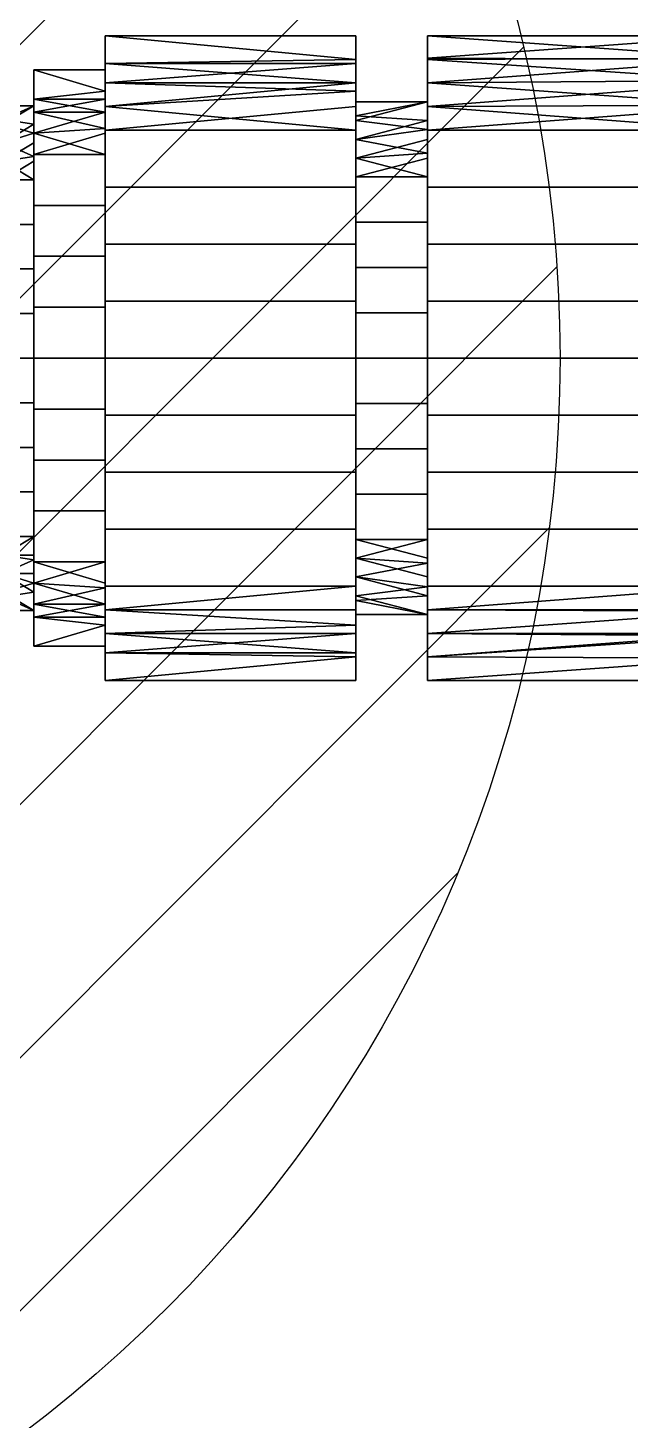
# Model space of a CAD drawing. Header units: millimetres. Extents: x -75 to 3610, y -1375 to 0.
# Drawn here: x 45.3 to 78.9, y -439.3 to -361.6 of the extents above; entities that cross this region are included whole.
import ezdxf

# ---------------------------------------------------------------- set-up
doc = ezdxf.new("R2010")
doc.units = ezdxf.units.MM
doc.layers.add('IQ_204_3D', color=7, linetype='Continuous')
doc.layers.add('IQ_CON_HOTWATER_INT', color=7, linetype='Continuous', lineweight=25)

# ---------------------------------------------------------------- blocks, each defined once
blk = doc.blocks.new('*X5')
at = {"color": 0}
for p, q in [((136.217, 2203.7972), (146.8232, 2214.4034)), ((136.9649, 2203.1309), (147.4895, 2213.6555)), ((137.8098, 2202.5616), (148.0588, 2212.8106)), ((138.7599, 2202.0975), (148.5229, 2211.8605)), ((139.8321, 2201.7554), (148.865, 2210.7883)), ((141.0597, 2201.5689), (149.0515, 2209.5607)), ((142.5168, 2201.6117), (149.0087, 2208.1036)), ((144.4437, 2202.1245), (148.4959, 2206.1767))]:
    blk.add_line(p, q, dxfattribs=at)
blk = doc.blocks.new('hotwater')
blk.add_line((3, 0), (3, 0))
blk.add_circle((0, 0), 3)
at = {"extrusion": (0, -1, 0)}
blk.add_circle((0, 0), 3, dxfattribs=at)
at = {"xscale": 0.4000000000000909, "yscale": 0.4000000000000909, "zscale": 0.4000000000000909}
blk.add_blockref('*X5', (-56.6275, -883.6206), dxfattribs=at)
at = {"extrusion": (0, -1, 0), "xscale": 0.4000000000000909, "yscale": 0.4000000000000909, "zscale": 0.4000000000000909}
blk.add_blockref('*X5', (-56.6275, -883.6206), dxfattribs=at)

msp = doc.modelspace()

# ---------------------------------------------------------------- block references
at = {"layer": 'IQ_CON_HOTWATER_INT', "xscale": 25, "yscale": 25, "zscale": 25}
msp.add_blockref('hotwater', (-0.004, -380), dxfattribs=at)

# ---------------------------------------------------------------- meshes
at = {"layer": 'IQ_204_3D'}
mesh = msp.add_polyface(dxfattribs=at)
corners = [(49.591, -398, 185), (49.591, -392.728, 172.272), (49.591, -380, 167), (49.591, -367.272, 172.272), (49.591, -362, 185), (63.591, -362, 185), (63.591, -367.272, 172.272), (63.591, -380, 167), (63.591, -392.728, 172.272), (63.591, -398, 185), (63.591, -365.099, 177.518), (49.591, -364.636, 178.636), (49.591, -363.55, 181.259), (49.591, -373.636, 169.636), (63.591, -373.636, 169.636), (63.591, -376.818, 168.318), (63.591, -395.364, 178.636), (49.591, -395.364, 178.636), (49.591, -394.046, 175.454), (63.591, -386.364, 169.636), (49.591, -386.364, 169.636), (49.591, -383.182, 168.318), (49.591, -365.954, 175.454), (63.591, -363.55, 181.259), (49.591, -370.454, 170.954), (63.591, -370.454, 170.954), (49.591, -376.818, 168.318), (49.591, -396.45, 181.259), (63.591, -396.682, 181.818), (63.591, -394.046, 175.454), (49.591, -389.546, 170.954), (63.591, -389.546, 170.954), (63.591, -383.182, 168.318)]
mesh.append_faces([[corners[k] for k in face] for face in [(6, 22, 10), (22, 6, 3), (10, 11, 23)]], dxfattribs={"vtx0": -1, "vtx1": -1})
mesh.append_faces([[corners[k] for k in face] for face in [(21, 32, 19, 20), (14, 13, 24, 25), (7, 2, 26, 15), (23, 11, 12), (15, 26, 13, 14), (3, 6, 25, 24), (2, 7, 32, 21), (1, 8, 29, 18), (18, 29, 16, 17), (20, 19, 31, 30), (30, 31, 8, 1), (27, 16, 28)]], dxfattribs={"vtx0": -1, "vtx2": -1})
mesh.append_faces([[corners[k] for k in face] for face in [(9, 0, 28)]], dxfattribs={"vtx1": -1})
mesh.append_faces([[corners[k] for k in face] for face in [(27, 17, 16), (22, 11, 10), (0, 27, 28)]], dxfattribs={"vtx1": -1, "vtx2": -1})
mesh.append_faces([[corners[k] for k in face] for face in [(4, 5, 23, 12)]], dxfattribs={"vtx2": -1})
mesh = msp.add_polyface(dxfattribs=at)
corners = [(49.591, -362, 185), (49.591, -367.272, 197.728), (49.591, -380, 203), (49.591, -392.728, 197.728), (49.591, -398, 185), (63.591, -398, 185), (63.591, -392.728, 197.728), (63.591, -380, 203), (63.591, -367.272, 197.728), (63.591, -362, 185), (63.591, -394.901, 192.482), (49.591, -395.364, 191.364), (49.591, -396.45, 188.741), (49.591, -386.364, 200.364), (63.591, -386.364, 200.364), (63.591, -383.182, 201.682), (63.591, -364.636, 191.364), (49.591, -364.636, 191.364), (49.591, -365.954, 194.546), (63.591, -373.636, 200.364), (49.591, -373.636, 200.364), (49.591, -376.818, 201.682), (49.591, -394.046, 194.546), (63.591, -396.45, 188.741), (49.591, -389.546, 199.046), (63.591, -389.546, 199.046), (49.591, -383.182, 201.682), (49.591, -363.55, 188.741), (63.591, -363.318, 188.182), (63.591, -365.954, 194.546), (49.591, -370.454, 199.046), (63.591, -370.454, 199.046), (63.591, -376.818, 201.682)]
mesh.append_faces([[corners[k] for k in face] for face in [(6, 22, 10), (22, 6, 3), (10, 11, 23), (18, 16, 17)]], dxfattribs={"vtx0": -1, "vtx1": -1})
mesh.append_faces([[corners[k] for k in face] for face in [(21, 32, 19, 20), (14, 13, 24, 25), (7, 2, 26, 15), (23, 11, 12), (15, 26, 13, 14), (2, 7, 32, 21), (20, 19, 31, 30), (3, 6, 25, 24), (30, 31, 8, 1), (27, 16, 28)]], dxfattribs={"vtx0": -1, "vtx2": -1})
mesh.append_faces([[corners[k] for k in face] for face in [(9, 0, 28)]], dxfattribs={"vtx1": -1})
mesh.append_faces([[corners[k] for k in face] for face in [(27, 17, 16), (8, 29, 1), (22, 11, 10), (0, 27, 28)]], dxfattribs={"vtx1": -1, "vtx2": -1})
mesh.append_faces([[corners[k] for k in face] for face in [(18, 1, 29, 16)]], dxfattribs={"vtx1": -1, "vtx3": -1})
mesh.append_faces([[corners[k] for k in face] for face in [(4, 5, 23, 12)]], dxfattribs={"vtx2": -1})
mesh = msp.add_polyface(dxfattribs=at)
corners = [(49.591, -396.088, 185), (49.591, -391.376, 173.624), (49.591, -380, 168.912), (49.591, -368.624, 173.624), (49.591, -363.912, 185), (49.591, -362, 185), (49.591, -367.272, 172.272), (49.591, -380, 167), (49.591, -392.728, 172.272), (49.591, -398, 185)]
mesh.append_faces([[corners[k] for k in face] for face in [(3, 6, 7, 2)]], dxfattribs={"vtx0": -1, "vtx2": -1})
mesh.append_faces([[corners[k] for k in face] for face in [(7, 8, 1, 2)]], dxfattribs={"vtx1": -1, "vtx3": -1})
mesh.append_faces([[corners[k] for k in face] for face in [(4, 5, 6, 3)]], dxfattribs={"vtx2": -1})
mesh.append_faces([[corners[k] for k in face] for face in [(8, 9, 0, 1)]], dxfattribs={"vtx3": -1})
mesh = msp.add_polyface(dxfattribs=at)
corners = [(49.591, -363.912, 185), (49.591, -368.624, 196.376), (49.591, -380, 201.088), (49.591, -391.376, 196.376), (49.591, -396.088, 185), (49.591, -398, 185), (49.591, -392.728, 197.728), (49.591, -380, 203), (49.591, -367.272, 197.728), (49.591, -362, 185)]
mesh.append_faces([[corners[k] for k in face] for face in [(7, 2, 3, 6)]], dxfattribs={"vtx0": -1, "vtx2": -1})
mesh.append_faces([[corners[k] for k in face] for face in [(0, 1, 8, 9)]], dxfattribs={"vtx1": -1})
mesh.append_faces([[corners[k] for k in face] for face in [(7, 8, 1, 2)]], dxfattribs={"vtx1": -1, "vtx3": -1})
mesh.append_faces([[corners[k] for k in face] for face in [(4, 5, 6, 3)]], dxfattribs={"vtx2": -1})
mesh = msp.add_polyface(dxfattribs=at)
corners = [(63.591, -398, 185), (63.591, -392.728, 172.272), (63.591, -380, 167), (63.591, -367.272, 172.272), (63.591, -362, 185), (63.591, -365.692, 185), (63.591, -369.883, 174.883), (63.591, -380, 170.692), (63.591, -390.117, 174.883), (63.591, -394.308, 185)]
mesh.append_faces([[corners[k] for k in face] for face in [(8, 1, 2, 7)]], dxfattribs={"vtx0": -1, "vtx2": -1})
mesh.append_faces([[corners[k] for k in face] for face in [(2, 3, 6, 7)]], dxfattribs={"vtx1": -1, "vtx3": -1})
mesh.append_faces([[corners[k] for k in face] for face in [(9, 0, 1, 8)]], dxfattribs={"vtx2": -1})
mesh.append_faces([[corners[k] for k in face] for face in [(3, 4, 5, 6)]], dxfattribs={"vtx3": -1})
mesh = msp.add_polyface(dxfattribs=at)
corners = [(63.591, -362, 185), (63.591, -367.272, 197.728), (63.591, -380, 203), (63.591, -392.728, 197.728), (63.591, -398, 185), (63.591, -394.308, 185), (63.591, -390.117, 195.117), (63.591, -380, 199.308), (63.591, -369.883, 195.117), (63.591, -365.692, 185)]
mesh.append_faces([[corners[k] for k in face] for face in [(1, 8, 9, 0)]], dxfattribs={"vtx0": -1})
mesh.append_faces([[corners[k] for k in face] for face in [(8, 1, 2, 7)]], dxfattribs={"vtx0": -1, "vtx2": -1})
mesh.append_faces([[corners[k] for k in face] for face in [(6, 7, 2, 3)]], dxfattribs={"vtx1": -1, "vtx3": -1})
mesh.append_faces([[corners[k] for k in face] for face in [(3, 4, 5, 6)]], dxfattribs={"vtx3": -1})
mesh = msp.add_polyface(dxfattribs=at)
corners = [(67.591, -398, 185), (67.591, -392.728, 172.272), (67.591, -380, 167), (67.591, -367.272, 172.272), (67.591, -362, 185), (84.996, -362, 185), (84.996, -367.272, 172.272), (84.996, -380, 167), (84.996, -392.728, 172.272), (84.996, -398, 185), (84.996, -364.493, 178.981), (67.591, -364.636, 178.636), (67.591, -363.318, 181.818), (67.591, -373.636, 169.636), (84.996, -373.636, 169.636), (84.996, -376.818, 168.318), (67.591, -395.364, 178.636), (84.996, -395.364, 178.636), (84.996, -396.754, 181.991), (84.996, -386.364, 169.636), (67.591, -386.364, 169.636), (67.591, -383.182, 168.318), (84.996, -365.883, 175.627), (67.591, -365.954, 175.454), (84.996, -363.246, 181.991), (84.996, -370.454, 170.954), (67.591, -370.454, 170.954), (67.591, -376.818, 168.318), (67.591, -394.046, 175.454), (84.996, -394.046, 175.454), (67.591, -396.682, 181.818), (67.591, -389.546, 170.954), (84.996, -389.546, 170.954), (84.996, -383.182, 168.318)]
mesh.append_faces([[corners[k] for k in face] for face in [(4, 24, 12), (10, 12, 24), (6, 23, 22), (12, 10, 11)]], dxfattribs={"vtx0": -1, "vtx1": -1})
mesh.append_faces([[corners[k] for k in face] for face in [(25, 26, 3, 6), (7, 2, 27, 15), (14, 13, 26, 25), (6, 3, 23), (2, 7, 33, 21), (18, 0, 30), (15, 27, 13, 14), (20, 19, 32, 31), (21, 33, 19, 20), (31, 32, 8, 1), (11, 10, 22), (30, 17, 18)]], dxfattribs={"vtx0": -1, "vtx2": -1})
mesh.append_faces([[corners[k] for k in face] for face in [(23, 11, 22), (30, 16, 17)]], dxfattribs={"vtx1": -1, "vtx2": -1})
mesh.append_faces([[corners[k] for k in face] for face in [(8, 29, 28, 1), (29, 17, 16, 28)]], dxfattribs={"vtx1": -1, "vtx3": -1})
mesh.append_faces([[corners[k] for k in face] for face in [(4, 5, 24), (18, 9, 0)]], dxfattribs={"vtx2": -1})
mesh = msp.add_polyface(dxfattribs=at)
corners = [(67.591, -362, 185), (67.591, -367.272, 197.728), (67.591, -380, 203), (67.591, -392.728, 197.728), (67.591, -398, 185), (84.996, -398, 185), (84.996, -392.728, 197.728), (84.996, -380, 203), (84.996, -367.272, 197.728), (84.996, -362, 185), (84.996, -395.507, 191.019), (67.591, -395.364, 191.364), (67.591, -396.682, 188.182), (67.591, -386.364, 200.364), (84.996, -386.364, 200.364), (84.996, -383.182, 201.682), (84.996, -364.636, 191.364), (67.591, -364.636, 191.364), (67.591, -365.954, 194.546), (84.996, -373.636, 200.364), (67.591, -373.636, 200.364), (67.591, -376.818, 201.682), (84.996, -394.117, 194.373), (67.591, -394.046, 194.546), (84.996, -396.754, 188.009), (84.996, -389.546, 199.046), (67.591, -389.546, 199.046), (67.591, -383.182, 201.682), (67.591, -363.246, 188.009), (84.996, -363.318, 188.182), (84.996, -365.954, 194.546), (67.591, -370.454, 199.046), (84.996, -370.454, 199.046), (84.996, -376.818, 201.682)]
mesh.append_faces([[corners[k] for k in face] for face in [(4, 24, 12), (10, 12, 24), (6, 23, 22), (12, 10, 11), (17, 29, 28)]], dxfattribs={"vtx0": -1, "vtx1": -1})
mesh.append_faces([[corners[k] for k in face] for face in [(21, 33, 19, 20), (7, 2, 27, 15), (14, 13, 26, 25), (15, 27, 13, 14), (2, 7, 33, 21), (6, 3, 23), (20, 19, 32, 31), (25, 26, 3, 6), (31, 32, 8, 1), (11, 10, 22)]], dxfattribs={"vtx0": -1, "vtx2": -1})
mesh.append_faces([[corners[k] for k in face] for face in [(23, 11, 22), (8, 30, 1), (29, 9, 28)]], dxfattribs={"vtx1": -1, "vtx2": -1})
mesh.append_faces([[corners[k] for k in face] for face in [(18, 1, 30, 16), (16, 29, 17, 18)]], dxfattribs={"vtx1": -1, "vtx3": -1})
mesh.append_faces([[corners[k] for k in face] for face in [(4, 5, 24), (9, 0, 28)]], dxfattribs={"vtx2": -1})
mesh = msp.add_polyface(dxfattribs=at)
corners = [(67.591, -394.308, 185), (67.591, -390.117, 174.883), (67.591, -380, 170.692), (67.591, -369.883, 174.883), (67.591, -365.692, 185), (67.591, -362, 185), (67.591, -367.272, 172.272), (67.591, -380, 167), (67.591, -392.728, 172.272), (67.591, -398, 185)]
mesh.append_faces([[corners[k] for k in face] for face in [(3, 6, 7, 2)]], dxfattribs={"vtx0": -1, "vtx2": -1})
mesh.append_faces([[corners[k] for k in face] for face in [(7, 8, 1, 2)]], dxfattribs={"vtx1": -1, "vtx3": -1})
mesh.append_faces([[corners[k] for k in face] for face in [(4, 5, 6, 3)]], dxfattribs={"vtx2": -1})
mesh.append_faces([[corners[k] for k in face] for face in [(8, 9, 0, 1)]], dxfattribs={"vtx3": -1})
mesh = msp.add_polyface(dxfattribs=at)
corners = [(67.591, -365.692, 185), (67.591, -369.883, 195.117), (67.591, -380, 199.308), (67.591, -390.117, 195.117), (67.591, -394.308, 185), (67.591, -398, 185), (67.591, -392.728, 197.728), (67.591, -380, 203), (67.591, -367.272, 197.728), (67.591, -362, 185)]
mesh.append_faces([[corners[k] for k in face] for face in [(7, 2, 3, 6)]], dxfattribs={"vtx0": -1, "vtx2": -1})
mesh.append_faces([[corners[k] for k in face] for face in [(0, 1, 8, 9)]], dxfattribs={"vtx1": -1})
mesh.append_faces([[corners[k] for k in face] for face in [(7, 8, 1, 2)]], dxfattribs={"vtx1": -1, "vtx3": -1})
mesh.append_faces([[corners[k] for k in face] for face in [(4, 5, 6, 3)]], dxfattribs={"vtx2": -1})
mesh = msp.add_polyface(dxfattribs=at)
corners = [(45.591, -396.088, 185), (45.591, -391.376, 173.624), (45.591, -380, 168.912), (45.591, -368.624, 173.624), (45.591, -363.912, 185), (49.591, -363.912, 185), (49.591, -368.624, 173.624), (49.591, -380, 168.912), (49.591, -391.376, 173.624), (49.591, -396.088, 185), (49.591, -367.177, 177.119), (45.591, -366.268, 179.312), (45.591, -365.545, 181.06), (45.591, -374.312, 171.268), (49.591, -374.312, 171.268), (49.591, -377.156, 170.09), (49.591, -393.732, 179.312), (45.591, -393.732, 179.312), (45.591, -392.554, 176.468), (49.591, -385.688, 171.268), (45.591, -385.688, 171.268), (45.591, -382.844, 170.09), (45.591, -367.446, 176.468), (49.591, -365.545, 181.06), (45.591, -371.468, 172.446), (49.591, -371.468, 172.446), (45.591, -377.156, 170.09), (45.591, -394.455, 181.06), (49.591, -394.91, 182.156), (49.591, -392.554, 176.468), (45.591, -388.532, 172.446), (49.591, -388.532, 172.446), (49.591, -382.844, 170.09)]
mesh.append_faces([[corners[k] for k in face] for face in [(6, 22, 10), (22, 6, 3), (10, 11, 23), (18, 16, 17)]], dxfattribs={"vtx0": -1, "vtx1": -1})
mesh.append_faces([[corners[k] for k in face] for face in [(21, 32, 19, 20), (14, 13, 24, 25), (7, 2, 26, 15), (23, 11, 12), (15, 26, 13, 14), (2, 7, 32, 21), (20, 19, 31, 30), (3, 6, 25, 24), (30, 31, 8, 1), (27, 16, 28)]], dxfattribs={"vtx0": -1, "vtx2": -1})
mesh.append_faces([[corners[k] for k in face] for face in [(9, 0, 28)]], dxfattribs={"vtx1": -1})
mesh.append_faces([[corners[k] for k in face] for face in [(27, 17, 16), (8, 29, 1), (22, 11, 10), (0, 27, 28)]], dxfattribs={"vtx1": -1, "vtx2": -1})
mesh.append_faces([[corners[k] for k in face] for face in [(18, 1, 29, 16)]], dxfattribs={"vtx1": -1, "vtx3": -1})
mesh.append_faces([[corners[k] for k in face] for face in [(4, 5, 23, 12)]], dxfattribs={"vtx2": -1})
mesh = msp.add_polyface(dxfattribs=at)
corners = [(45.591, -363.912, 185), (45.591, -368.624, 196.376), (45.591, -380, 201.088), (45.591, -391.376, 196.376), (45.591, -396.088, 185), (49.591, -396.088, 185), (49.591, -391.376, 196.376), (49.591, -380, 201.088), (49.591, -368.624, 196.376), (49.591, -363.912, 185), (49.591, -392.823, 192.881), (45.591, -393.732, 190.688), (45.591, -394.455, 188.94), (45.591, -385.688, 198.732), (49.591, -385.688, 198.732), (49.591, -382.844, 199.91), (49.591, -366.268, 190.688), (45.591, -366.268, 190.688), (45.591, -367.446, 193.532), (49.591, -374.312, 198.732), (45.591, -374.312, 198.732), (45.591, -377.156, 199.91), (45.591, -392.554, 193.532), (49.591, -394.455, 188.94), (45.591, -388.532, 197.554), (49.591, -388.532, 197.554), (45.591, -382.844, 199.91), (45.591, -365.545, 188.94), (49.591, -365.09, 187.844), (49.591, -367.446, 193.532), (45.591, -371.468, 197.554), (49.591, -371.468, 197.554), (49.591, -377.156, 199.91)]
mesh.append_faces([[corners[k] for k in face] for face in [(6, 22, 10), (22, 6, 3), (10, 11, 23), (18, 16, 17)]], dxfattribs={"vtx0": -1, "vtx1": -1})
mesh.append_faces([[corners[k] for k in face] for face in [(21, 32, 19, 20), (14, 13, 24, 25), (7, 2, 26, 15), (23, 11, 12), (15, 26, 13, 14), (2, 7, 32, 21), (20, 19, 31, 30), (3, 6, 25, 24), (30, 31, 8, 1), (27, 16, 28)]], dxfattribs={"vtx0": -1, "vtx2": -1})
mesh.append_faces([[corners[k] for k in face] for face in [(9, 0, 28)]], dxfattribs={"vtx1": -1})
mesh.append_faces([[corners[k] for k in face] for face in [(27, 17, 16), (8, 29, 1), (22, 11, 10), (0, 27, 28)]], dxfattribs={"vtx1": -1, "vtx2": -1})
mesh.append_faces([[corners[k] for k in face] for face in [(18, 1, 29, 16)]], dxfattribs={"vtx1": -1, "vtx3": -1})
mesh.append_faces([[corners[k] for k in face] for face in [(4, 5, 23, 12)]], dxfattribs={"vtx2": -1})
mesh = msp.add_polyface(dxfattribs=at)
corners = [(45.591, -394.088, 185), (45.591, -389.961, 175.039), (45.591, -380, 170.912), (45.591, -370.039, 175.039), (45.591, -365.912, 185), (45.591, -363.912, 185), (45.591, -368.624, 173.624), (45.591, -380, 168.912), (45.591, -391.376, 173.624), (45.591, -396.088, 185)]
mesh.append_faces([[corners[k] for k in face] for face in [(3, 6, 7, 2)]], dxfattribs={"vtx0": -1, "vtx2": -1})
mesh.append_faces([[corners[k] for k in face] for face in [(7, 8, 1, 2)]], dxfattribs={"vtx1": -1, "vtx3": -1})
mesh.append_faces([[corners[k] for k in face] for face in [(4, 5, 6, 3)]], dxfattribs={"vtx2": -1})
mesh.append_faces([[corners[k] for k in face] for face in [(8, 9, 0, 1)]], dxfattribs={"vtx3": -1})
mesh = msp.add_polyface(dxfattribs=at)
corners = [(45.591, -365.912, 185), (45.591, -370.039, 194.961), (45.591, -380, 199.088), (45.591, -389.961, 194.961), (45.591, -394.088, 185), (45.591, -396.088, 185), (45.591, -391.376, 196.376), (45.591, -380, 201.088), (45.591, -368.624, 196.376), (45.591, -363.912, 185)]
mesh.append_faces([[corners[k] for k in face] for face in [(7, 2, 3, 6)]], dxfattribs={"vtx0": -1, "vtx2": -1})
mesh.append_faces([[corners[k] for k in face] for face in [(0, 1, 8, 9)]], dxfattribs={"vtx1": -1})
mesh.append_faces([[corners[k] for k in face] for face in [(7, 8, 1, 2)]], dxfattribs={"vtx1": -1, "vtx3": -1})
mesh.append_faces([[corners[k] for k in face] for face in [(4, 5, 6, 3)]], dxfattribs={"vtx2": -1})
mesh = msp.add_polyface(dxfattribs=at)
corners = [(43.891, -394.088, 185), (43.891, -389.961, 175.039), (43.891, -380, 170.912), (43.891, -370.039, 175.039), (43.891, -365.912, 185), (45.591, -365.912, 185), (45.591, -370.039, 175.039), (45.591, -380, 170.912), (45.591, -389.961, 175.039), (45.591, -394.088, 185), (45.591, -367.44, 181.313), (43.891, -367.976, 180.019), (43.891, -366.944, 182.51), (43.891, -375.019, 172.976), (45.591, -375.019, 172.976), (45.591, -377.51, 171.944), (45.591, -392.024, 180.019), (43.891, -392.024, 180.019), (43.891, -390.993, 177.529), (45.591, -384.981, 172.976), (43.891, -384.981, 172.976), (43.891, -382.49, 171.944), (45.591, -368.739, 178.176), (43.891, -372.529, 174.007), (45.591, -372.529, 174.007), (43.891, -377.51, 171.944), (43.891, -393.324, 183.156), (45.591, -393.056, 182.51), (45.591, -390.993, 177.529), (43.891, -387.471, 174.007), (45.591, -387.471, 174.007), (45.591, -382.49, 171.944), (43.891, -369.007, 177.529)]
mesh.append_faces([[corners[k] for k in face] for face in [(5, 12, 4)]], dxfattribs={"vtx0": -1})
mesh.append_faces([[corners[k] for k in face] for face in [(6, 32, 22), (17, 27, 26), (32, 6, 3)]], dxfattribs={"vtx0": -1, "vtx1": -1})
mesh.append_faces([[corners[k] for k in face] for face in [(3, 6, 24, 23), (7, 2, 25, 15), (23, 24, 14, 13), (10, 11, 12), (17, 16, 27), (2, 7, 31, 21), (1, 8, 28, 18), (15, 25, 13, 14), (20, 19, 30, 29), (21, 31, 19, 20), (18, 28, 16, 17), (29, 30, 8, 1)]], dxfattribs={"vtx0": -1, "vtx2": -1})
mesh.append_faces([[corners[k] for k in face] for face in [(10, 22, 11), (5, 10, 12), (27, 9, 26), (32, 11, 22)]], dxfattribs={"vtx1": -1, "vtx2": -1})
mesh.append_faces([[corners[k] for k in face] for face in [(9, 0, 26)]], dxfattribs={"vtx2": -1})
mesh = msp.add_polyface(dxfattribs=at)
corners = [(43.891, -365.912, 185), (43.891, -370.039, 194.961), (43.891, -380, 199.088), (43.891, -389.961, 194.961), (43.891, -394.088, 185), (45.591, -394.088, 185), (45.591, -389.961, 194.961), (45.591, -380, 199.088), (45.591, -370.039, 194.961), (45.591, -365.912, 185), (45.591, -392.56, 188.687), (43.891, -392.024, 189.981), (43.891, -393.056, 187.49), (43.891, -384.981, 197.024), (45.591, -384.981, 197.024), (45.591, -382.49, 198.056), (45.591, -367.976, 189.981), (43.891, -367.976, 189.981), (43.891, -369.007, 192.471), (45.591, -375.019, 197.024), (43.891, -375.019, 197.024), (43.891, -377.51, 198.056), (45.591, -391.261, 191.824), (43.891, -387.471, 195.993), (45.591, -387.471, 195.993), (43.891, -382.49, 198.056), (43.891, -366.676, 186.844), (45.591, -366.944, 187.49), (45.591, -369.007, 192.471), (43.891, -372.529, 195.993), (45.591, -372.529, 195.993), (45.591, -377.51, 198.056), (43.891, -390.993, 192.471)]
mesh.append_faces([[corners[k] for k in face] for face in [(5, 12, 4)]], dxfattribs={"vtx0": -1})
mesh.append_faces([[corners[k] for k in face] for face in [(6, 32, 22), (17, 27, 26), (32, 6, 3)]], dxfattribs={"vtx0": -1, "vtx1": -1})
mesh.append_faces([[corners[k] for k in face] for face in [(21, 31, 19, 20), (7, 2, 25, 15), (23, 24, 14, 13), (10, 11, 12), (15, 25, 13, 14), (2, 7, 31, 21), (20, 19, 30, 29), (3, 6, 24, 23), (29, 30, 8, 1)]], dxfattribs={"vtx0": -1, "vtx2": -1})
mesh.append_faces([[corners[k] for k in face] for face in [(10, 22, 11), (5, 10, 12), (8, 28, 1), (27, 9, 26), (32, 11, 22)]], dxfattribs={"vtx1": -1, "vtx2": -1})
mesh.append_faces([[corners[k] for k in face] for face in [(18, 1, 28, 16), (16, 27, 17, 18)]], dxfattribs={"vtx1": -1, "vtx3": -1})
mesh.append_faces([[corners[k] for k in face] for face in [(9, 0, 26)]], dxfattribs={"vtx2": -1})
mesh = msp.add_polyface(dxfattribs=at)
corners = [(63.591, -394.308, 185), (63.591, -390.117, 174.883), (63.591, -380, 170.692), (63.591, -369.883, 174.883), (63.591, -365.692, 185), (67.591, -365.692, 185), (67.591, -369.883, 174.883), (67.591, -380, 170.692), (67.591, -390.117, 174.883), (67.591, -394.308, 185), (67.591, -367.231, 181.284), (63.591, -367.787, 179.941), (63.591, -366.74, 182.471), (63.591, -374.941, 172.787), (67.591, -374.941, 172.787), (67.591, -377.471, 171.74), (67.591, -392.213, 179.941), (63.591, -392.213, 179.941), (63.591, -391.165, 177.412), (67.591, -385.059, 172.787), (63.591, -385.059, 172.787), (63.591, -382.529, 171.74), (67.591, -368.557, 178.083), (63.591, -372.412, 173.835), (67.591, -372.412, 173.835), (63.591, -377.471, 171.74), (63.591, -393.538, 183.142), (67.591, -393.26, 182.471), (67.591, -391.165, 177.412), (63.591, -387.588, 173.835), (67.591, -387.588, 173.835), (67.591, -382.529, 171.74), (63.591, -368.835, 177.412)]
mesh.append_faces([[corners[k] for k in face] for face in [(5, 12, 4)]], dxfattribs={"vtx0": -1})
mesh.append_faces([[corners[k] for k in face] for face in [(6, 32, 22), (17, 27, 26), (32, 6, 3)]], dxfattribs={"vtx0": -1, "vtx1": -1})
mesh.append_faces([[corners[k] for k in face] for face in [(21, 31, 19, 20), (7, 2, 25, 15), (23, 24, 14, 13), (15, 25, 13, 14), (10, 11, 12), (2, 7, 31, 21), (20, 19, 30, 29), (3, 6, 24, 23), (29, 30, 8, 1)]], dxfattribs={"vtx0": -1, "vtx2": -1})
mesh.append_faces([[corners[k] for k in face] for face in [(10, 22, 11), (8, 28, 1), (5, 10, 12), (27, 9, 26), (32, 11, 22)]], dxfattribs={"vtx1": -1, "vtx2": -1})
mesh.append_faces([[corners[k] for k in face] for face in [(18, 1, 28, 16), (16, 27, 17, 18)]], dxfattribs={"vtx1": -1, "vtx3": -1})
mesh.append_faces([[corners[k] for k in face] for face in [(9, 0, 26)]], dxfattribs={"vtx2": -1})
mesh = msp.add_polyface(dxfattribs=at)
corners = [(63.591, -365.692, 185), (63.591, -369.883, 195.117), (63.591, -380, 199.308), (63.591, -390.117, 195.117), (63.591, -394.308, 185), (67.591, -394.308, 185), (67.591, -390.117, 195.117), (67.591, -380, 199.308), (67.591, -369.883, 195.117), (67.591, -365.692, 185), (67.591, -392.769, 188.716), (63.591, -392.213, 190.059), (63.591, -393.26, 187.529), (63.591, -385.059, 197.213), (67.591, -385.059, 197.213), (67.591, -382.529, 198.26), (67.591, -367.787, 190.059), (63.591, -367.787, 190.059), (63.591, -368.835, 192.588), (67.591, -374.941, 197.213), (63.591, -374.941, 197.213), (63.591, -377.471, 198.26), (67.591, -391.443, 191.917), (63.591, -387.588, 196.165), (67.591, -387.588, 196.165), (63.591, -382.529, 198.26), (63.591, -366.462, 186.858), (67.591, -366.74, 187.529), (67.591, -368.835, 192.588), (63.591, -372.412, 196.165), (67.591, -372.412, 196.165), (67.591, -377.471, 198.26), (63.591, -391.165, 192.588)]
mesh.append_faces([[corners[k] for k in face] for face in [(5, 12, 4)]], dxfattribs={"vtx0": -1})
mesh.append_faces([[corners[k] for k in face] for face in [(6, 32, 22), (17, 27, 26), (32, 6, 3)]], dxfattribs={"vtx0": -1, "vtx1": -1})
mesh.append_faces([[corners[k] for k in face] for face in [(21, 31, 19, 20), (7, 2, 25, 15), (23, 24, 14, 13), (10, 11, 12), (15, 25, 13, 14), (2, 7, 31, 21), (20, 19, 30, 29), (3, 6, 24, 23), (29, 30, 8, 1)]], dxfattribs={"vtx0": -1, "vtx2": -1})
mesh.append_faces([[corners[k] for k in face] for face in [(10, 22, 11), (5, 10, 12), (8, 28, 1), (27, 9, 26), (32, 11, 22)]], dxfattribs={"vtx1": -1, "vtx2": -1})
mesh.append_faces([[corners[k] for k in face] for face in [(18, 1, 28, 16), (16, 27, 17, 18)]], dxfattribs={"vtx1": -1, "vtx3": -1})
mesh.append_faces([[corners[k] for k in face] for face in [(9, 0, 26)]], dxfattribs={"vtx2": -1})

doc.saveas('drawing.dxf')
